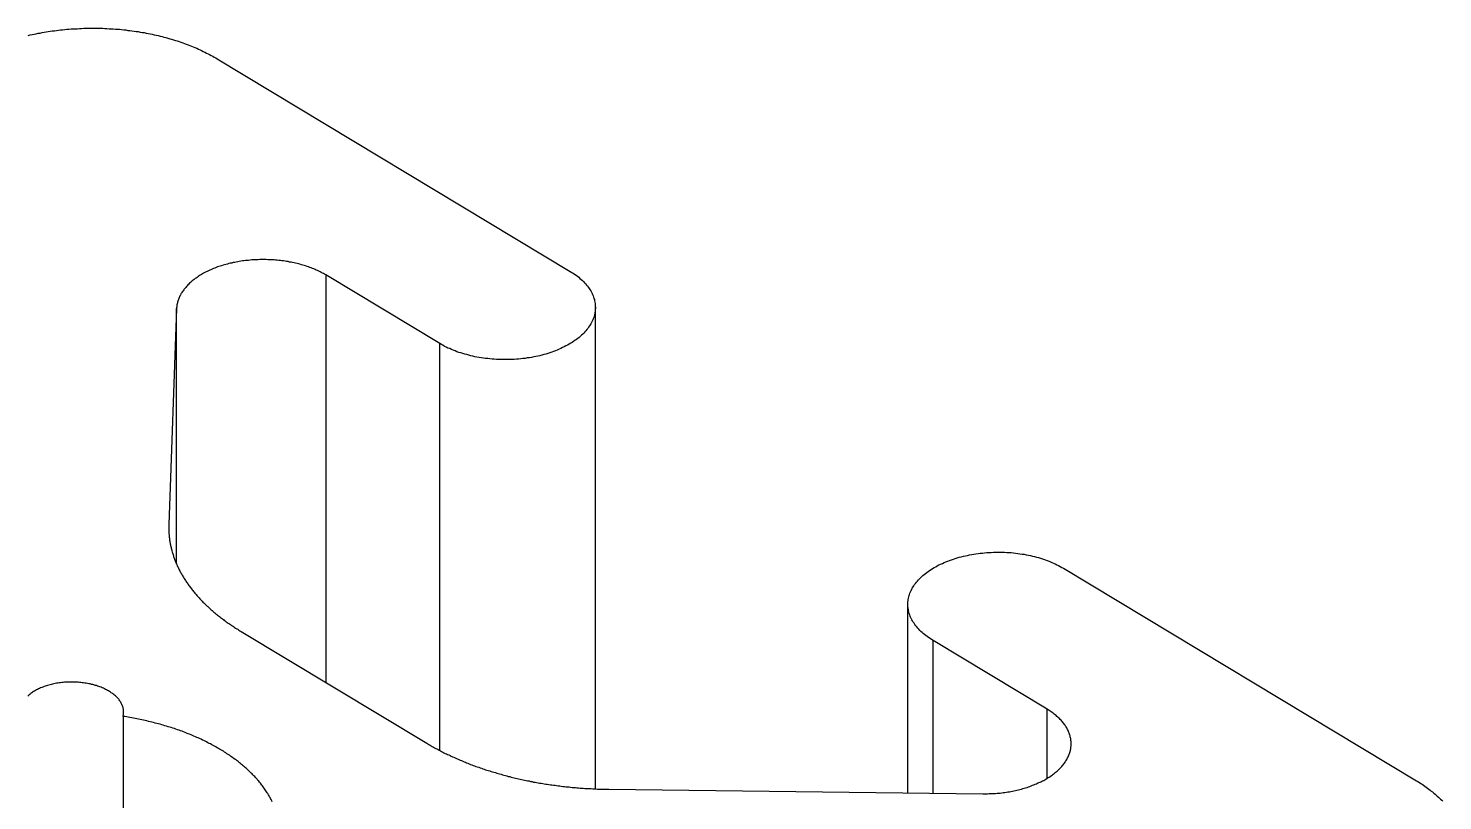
# Model space of a CAD drawing. Extents: x 2.5 to 24.6, y 0.9 to 36.2.
# Drawn here: x 16.164 to 16.845, y 20.943 to 21.315 of the extents above; entities that cross this region are included whole.
import ezdxf

# ---------------------------------------------------------------- set-up
doc = ezdxf.new("R2010")
doc.units = 0
doc.layers.get('0').update_dxf_attribs({"linetype": 'CONTINUOUS'})
doc.layers.add('RAILS', color=254, linetype='CONTINUOUS')

# ---------------------------------------------------------------- blocks, each defined once
blk = doc.blocks.new('A$C41153C96')
at = {"color": 0, "linetype": 'CONTINUOUS', "extrusion": (1e-16, 0.816497, 0.57735)}
for p, q in [((9.43186, 14.75449), (9.60179, 14.6522)), ((9.53901, 14.61743), (9.48412, 14.65047)), ((9.48412, 14.65047), (9.48412, 14.45433)), ((9.41232, 14.6343), (9.40857, 14.53035)), ((9.41232, 14.51123), (9.41232, 14.6343)), ((9.6139, 14.40307), (9.6139, 14.63481)), ((9.53901, 14.42155), (9.53901, 14.61743)), ((9.40857, 14.53035), (9.40857, 14.52734)), ((9.83922, 14.50928), (10.00916, 14.40699)), ((9.76433, 14.40116), (9.76433, 14.4919)), ((9.44333, 14.47889), (9.53269, 14.42509)), ((9.83132, 14.44147), (9.77644, 14.47451)), ((9.77644, 14.40102), (9.77644, 14.47451)), ((9.38654, 14.43802), (9.38654, 14.32381)), ((9.83132, 14.40814), (9.83132, 14.44147)), ((9.6203, 14.4029), (9.80035, 14.40073))]:
    blk.add_line(p, q, dxfattribs=at)
at = {"color": 0, "linetype": 'CONTINUOUS'}
for points in [[(9.34085, 14.7657, 0), (9.3418, 14.766, 0), (9.34275, 14.7662, 0), (9.3437, 14.7664, 0), (9.34466, 14.7666, 0), (9.34563, 14.7668, 0), (9.3466, 14.7669, 0), (9.34757, 14.7671, 0), (9.34854, 14.7673, 0), (9.34952, 14.7675, 0), (9.3505, 14.7676, 0), (9.35149, 14.7678, 0), (9.35248, 14.7679, 0), (9.35347, 14.768, 0), (9.35446, 14.7682, 0), (9.35546, 14.7683, 0), (9.35646, 14.7684, 0), (9.35746, 14.7685, 0), (9.35847, 14.7686, 0), (9.35947, 14.7687, 0), (9.36048, 14.7688, 0), (9.36149, 14.7689, 0), (9.3625, 14.7689, 0), (9.36351, 14.769, 0), (9.36453, 14.769, 0), (9.36554, 14.7691, 0), (9.36656, 14.7691, 0), (9.36758, 14.7692, 0), (9.36859, 14.7692, 0), (9.36961, 14.7692, 0), (9.37063, 14.7692, 0), (9.37165, 14.7692, 0), (9.37267, 14.7692, 0), (9.37368, 14.7692, 0), (9.3747, 14.7692, 0), (9.37572, 14.7692, 0), (9.37674, 14.7692, 0), (9.37775, 14.7691, 0), (9.37877, 14.7691, 0), (9.37978, 14.769, 0), (9.3808, 14.769, 0), (9.38181, 14.7689, 0), (9.38282, 14.7688, 0), (9.38383, 14.7687, 0), (9.38484, 14.7687, 0), (9.38584, 14.7686, 0), (9.38685, 14.7685, 0), (9.38785, 14.7684, 0), (9.38884, 14.7682, 0), (9.38984, 14.7681, 0), (9.39083, 14.768, 0), (9.39182, 14.7678, 0), (9.39281, 14.7677, 0), (9.3938, 14.7676, 0), (9.39478, 14.7674, 0), (9.39575, 14.7672, 0), (9.39673, 14.7671, 0), (9.3977, 14.7669, 0), (9.39867, 14.7667, 0), (9.39963, 14.7665, 0), (9.40059, 14.7663, 0), (9.40154, 14.7661, 0), (9.40249, 14.7659, 0), (9.40343, 14.7657, 0), (9.40437, 14.7654, 0), (9.40531, 14.7652, 0), (9.40624, 14.765, 0), (9.40716, 14.7647, 0), (9.40808, 14.7645, 0), (9.409, 14.7642, 0), (9.40991, 14.7639, 0), (9.41081, 14.7637, 0), (9.41171, 14.7634, 0), (9.4126, 14.7631, 0), (9.41348, 14.7628, 0), (9.41436, 14.7625, 0), (9.41523, 14.7622, 0), (9.4161, 14.7619, 0), (9.41696, 14.7616, 0), (9.41781, 14.7613, 0), (9.41866, 14.7609, 0), (9.4195, 14.7606, 0), (9.42033, 14.7603, 0), (9.42115, 14.7599, 0), (9.42197, 14.7596, 0), (9.42278, 14.7592, 0), (9.42358, 14.7588, 0), (9.42437, 14.7585, 0), (9.42516, 14.7581, 0), (9.42594, 14.7577, 0), (9.42671, 14.7573, 0), (9.42747, 14.7569, 0), (9.42822, 14.7566, 0), (9.42896, 14.7561, 0), (9.4297, 14.7557, 0), (9.43043, 14.7553, 0), (9.43115, 14.7549, 0), (9.43186, 14.7545, 0)], [(9.48412, 14.6505, 0), (9.48358, 14.6508, 0), (9.48304, 14.6511, 0), (9.48248, 14.6514, 0), (9.48192, 14.6517, 0), (9.48134, 14.652, 0), (9.48076, 14.6523, 0), (9.48016, 14.6526, 0), (9.47956, 14.6528, 0), (9.47895, 14.6531, 0), (9.47833, 14.6534, 0), (9.4777, 14.6536, 0), (9.47706, 14.6539, 0), (9.47642, 14.6541, 0), (9.47577, 14.6543, 0), (9.47511, 14.6546, 0), (9.47444, 14.6548, 0), (9.47377, 14.655, 0), (9.47309, 14.6552, 0), (9.47241, 14.6554, 0), (9.47171, 14.6556, 0), (9.47101, 14.6558, 0), (9.47031, 14.656, 0), (9.4696, 14.6561, 0), (9.46889, 14.6563, 0), (9.46817, 14.6565, 0), (9.46744, 14.6566, 0), (9.46671, 14.6567, 0), (9.46598, 14.6569, 0), (9.46524, 14.657, 0), (9.4645, 14.6571, 0), (9.46376, 14.6572, 0), (9.46301, 14.6573, 0), (9.46226, 14.6574, 0), (9.4615, 14.6575, 0), (9.46075, 14.6576, 0), (9.45999, 14.6576, 0), (9.45923, 14.6577, 0), (9.45846, 14.6577, 0), (9.4577, 14.6578, 0), (9.45693, 14.6578, 0), (9.45617, 14.6578, 0), (9.4554, 14.6579, 0), (9.45463, 14.6579, 0), (9.45387, 14.6579, 0), (9.4531, 14.6579, 0), (9.45233, 14.6579, 0), (9.45156, 14.6578, 0), (9.4508, 14.6578, 0), (9.45003, 14.6578, 0), (9.44927, 14.6577, 0), (9.44851, 14.6577, 0), (9.44775, 14.6576, 0), (9.44699, 14.6575, 0), (9.44623, 14.6575, 0), (9.44548, 14.6574, 0), (9.44473, 14.6573, 0), (9.44398, 14.6572, 0), (9.44324, 14.6571, 0), (9.4425, 14.6569, 0), (9.44176, 14.6568, 0), (9.44103, 14.6567, 0), (9.44031, 14.6565, 0), (9.43958, 14.6564, 0), (9.43886, 14.6562, 0), (9.43815, 14.6561, 0), (9.43744, 14.6559, 0), (9.43674, 14.6557, 0), (9.43605, 14.6555, 0), (9.43536, 14.6553, 0), (9.43467, 14.6551, 0), (9.434, 14.6549, 0), (9.43333, 14.6547, 0), (9.43266, 14.6545, 0), (9.43201, 14.6543, 0), (9.43136, 14.654, 0), (9.43072, 14.6538, 0), (9.43009, 14.6535, 0), (9.42946, 14.6533, 0), (9.42885, 14.653, 0), (9.42824, 14.6527, 0), (9.42764, 14.6525, 0), (9.42705, 14.6522, 0), (9.42647, 14.6519, 0), (9.4259, 14.6516, 0), (9.42533, 14.6513, 0), (9.42478, 14.651, 0), (9.42424, 14.6507, 0), (9.42371, 14.6503, 0), (9.42318, 14.65, 0), (9.42267, 14.6497, 0), (9.42217, 14.6493, 0), (9.42168, 14.649, 0), (9.4212, 14.6487, 0), (9.42073, 14.6483, 0), (9.42028, 14.648, 0), (9.41983, 14.6476, 0), (9.4194, 14.6472, 0), (9.41897, 14.6469, 0), (9.41856, 14.6465, 0), (9.41817, 14.6461, 0), (9.41778, 14.6457, 0), (9.41741, 14.6453, 0), (9.41704, 14.6449, 0), (9.41669, 14.6445, 0), (9.41636, 14.6441, 0), (9.41603, 14.6437, 0), (9.41572, 14.6433, 0), (9.41543, 14.6429, 0), (9.41514, 14.6425, 0), (9.41487, 14.6421, 0), (9.41461, 14.6417, 0), (9.41437, 14.6413, 0), (9.41414, 14.6408, 0), (9.41392, 14.6404, 0), (9.41371, 14.64, 0), (9.41352, 14.6396, 0), (9.41335, 14.6391, 0), (9.41318, 14.6387, 0), (9.41303, 14.6383, 0), (9.4129, 14.6378, 0), (9.41278, 14.6374, 0), (9.41267, 14.637, 0), (9.41258, 14.6365, 0), (9.4125, 14.6361, 0), (9.41243, 14.6356, 0), (9.41238, 14.6352, 0), (9.41234, 14.6347, 0), (9.41232, 14.6343, 0)], [(9.60179, 14.6522, 0), (9.60252, 14.6517, 0), (9.60323, 14.6513, 0), (9.60392, 14.6508, 0), (9.60459, 14.6503, 0), (9.60524, 14.6499, 0), (9.60587, 14.6494, 0), (9.60648, 14.6488, 0), (9.60707, 14.6483, 0), (9.60763, 14.6478, 0), (9.60817, 14.6473, 0), (9.60869, 14.6467, 0), (9.60918, 14.6462, 0), (9.60965, 14.6456, 0), (9.6101, 14.6451, 0), (9.61053, 14.6445, 0), (9.61093, 14.6439, 0), (9.6113, 14.6434, 0), (9.61165, 14.6428, 0), (9.61198, 14.6422, 0), (9.61228, 14.6416, 0), (9.61256, 14.641, 0), (9.61281, 14.6404, 0), (9.61303, 14.6398, 0), (9.61323, 14.6392, 0), (9.61341, 14.6386, 0), (9.61355, 14.638, 0), (9.61367, 14.6374, 0), (9.61377, 14.6368, 0), (9.61384, 14.6361, 0), (9.61388, 14.6355, 0), (9.6139, 14.6349, 0), (9.61389, 14.6343, 0), (9.61386, 14.6337, 0), (9.61379, 14.6331, 0), (9.61371, 14.6324, 0), (9.61359, 14.6318, 0), (9.61345, 14.6312, 0), (9.61329, 14.6306, 0), (9.6131, 14.63, 0), (9.61288, 14.6294, 0), (9.61264, 14.6288, 0), (9.61237, 14.6282, 0), (9.61207, 14.6276, 0), (9.61176, 14.627, 0), (9.61141, 14.6264, 0), (9.61104, 14.6259, 0), (9.61065, 14.6253, 0), (9.61023, 14.6247, 0), (9.60979, 14.6242, 0), (9.60933, 14.6236, 0), (9.60884, 14.6231, 0), (9.60833, 14.6225, 0), (9.60779, 14.622, 0), (9.60724, 14.6215, 0), (9.60666, 14.6209, 0), (9.60606, 14.6204, 0), (9.60544, 14.6199, 0), (9.60479, 14.6194, 0), (9.60413, 14.619, 0), (9.60344, 14.6185, 0), (9.60274, 14.618, 0), (9.60202, 14.6176, 0), (9.60127, 14.6171, 0), (9.60051, 14.6167, 0), (9.59973, 14.6163, 0), (9.59894, 14.6159, 0), (9.59812, 14.6155, 0), (9.59729, 14.6151, 0), (9.59644, 14.6147, 0), (9.59558, 14.6143, 0), (9.5947, 14.614, 0), (9.59381, 14.6136, 0), (9.5929, 14.6133, 0), (9.59198, 14.613, 0), (9.59105, 14.6127, 0), (9.5901, 14.6124, 0), (9.58914, 14.6122, 0), (9.58818, 14.6119, 0), (9.5872, 14.6116, 0), (9.58621, 14.6114, 0), (9.58521, 14.6112, 0), (9.5842, 14.611, 0), (9.58318, 14.6108, 0), (9.58216, 14.6106, 0), (9.58113, 14.6105, 0), (9.58009, 14.6103, 0), (9.57904, 14.6102, 0), (9.578, 14.6101, 0), (9.57694, 14.61, 0), (9.57589, 14.6099, 0), (9.57482, 14.6098, 0), (9.57376, 14.6098, 0), (9.5727, 14.6097, 0), (9.57163, 14.6097, 0), (9.57056, 14.6097, 0), (9.56949, 14.6097, 0), (9.56843, 14.6097, 0), (9.56736, 14.6098, 0), (9.5663, 14.6098, 0), (9.56524, 14.6099, 0), (9.56418, 14.61, 0), (9.56312, 14.6101, 0), (9.56207, 14.6102, 0), (9.56103, 14.6103, 0), (9.55999, 14.6104, 0), (9.55895, 14.6106, 0), (9.55793, 14.6108, 0), (9.55691, 14.6109, 0), (9.5559, 14.6111, 0), (9.5549, 14.6113, 0), (9.5539, 14.6116, 0), (9.55292, 14.6118, 0), (9.55195, 14.6121, 0), (9.55099, 14.6123, 0), (9.55004, 14.6126, 0), (9.5491, 14.6129, 0), (9.54818, 14.6132, 0), (9.54726, 14.6135, 0), (9.54637, 14.6139, 0), (9.54548, 14.6142, 0), (9.54462, 14.6146, 0), (9.54377, 14.615, 0), (9.54293, 14.6153, 0), (9.54211, 14.6157, 0), (9.54131, 14.6161, 0), (9.54052, 14.6166, 0), (9.53976, 14.617, 0), (9.53901, 14.6174, 0)], [(9.40857, 14.5303, 0), (9.40855, 14.5299, 0), (9.40854, 14.5295, 0), (9.40854, 14.529, 0), (9.40854, 14.5286, 0), (9.40854, 14.5281, 0), (9.40855, 14.5277, 0), (9.40857, 14.5272, 0), (9.40859, 14.5268, 0), (9.40861, 14.5264, 0), (9.40864, 14.5259, 0), (9.40867, 14.5255, 0), (9.40871, 14.525, 0), (9.40876, 14.5246, 0), (9.4088, 14.5242, 0), (9.40886, 14.5237, 0), (9.40891, 14.5233, 0), (9.40897, 14.5228, 0), (9.40904, 14.5224, 0), (9.40911, 14.5219, 0), (9.40919, 14.5215, 0), (9.40927, 14.5211, 0), (9.40935, 14.5206, 0), (9.40944, 14.5202, 0), (9.40954, 14.5197, 0), (9.40964, 14.5193, 0), (9.40974, 14.5189, 0), (9.40985, 14.5184, 0), (9.40996, 14.518, 0), (9.41008, 14.5176, 0), (9.4102, 14.5171, 0), (9.41033, 14.5167, 0), (9.41046, 14.5162, 0), (9.41059, 14.5158, 0), (9.41074, 14.5154, 0), (9.41088, 14.5149, 0), (9.41103, 14.5145, 0), (9.41119, 14.5141, 0), (9.41135, 14.5136, 0), (9.41151, 14.5132, 0), (9.41168, 14.5128, 0), (9.41185, 14.5123, 0), (9.41203, 14.5119, 0), (9.41221, 14.5115, 0), (9.4124, 14.511, 0), (9.41259, 14.5106, 0), (9.41279, 14.5102, 0), (9.41299, 14.5098, 0), (9.41319, 14.5093, 0), (9.4134, 14.5089, 0), (9.41361, 14.5085, 0), (9.41383, 14.5081, 0), (9.41406, 14.5076, 0), (9.41428, 14.5072, 0), (9.41452, 14.5068, 0), (9.41475, 14.5064, 0), (9.41499, 14.506, 0), (9.41524, 14.5055, 0), (9.41549, 14.5051, 0), (9.41574, 14.5047, 0), (9.416, 14.5043, 0), (9.41627, 14.5039, 0), (9.41653, 14.5034, 0), (9.41681, 14.503, 0), (9.41708, 14.5026, 0), (9.41736, 14.5022, 0), (9.41765, 14.5018, 0), (9.41794, 14.5014, 0), (9.41823, 14.501, 0), (9.41853, 14.5006, 0), (9.41883, 14.5002, 0), (9.41914, 14.4998, 0), (9.41945, 14.4994, 0), (9.41977, 14.4989, 0), (9.42009, 14.4985, 0), (9.42041, 14.4981, 0), (9.42074, 14.4977, 0), (9.42107, 14.4973, 0), (9.42141, 14.4969, 0), (9.42175, 14.4966, 0), (9.42209, 14.4962, 0), (9.42244, 14.4958, 0), (9.4228, 14.4954, 0), (9.42316, 14.495, 0), (9.42352, 14.4946, 0), (9.42388, 14.4942, 0), (9.42425, 14.4938, 0), (9.42463, 14.4934, 0), (9.42501, 14.493, 0), (9.42539, 14.4927, 0), (9.42578, 14.4923, 0), (9.42617, 14.4919, 0), (9.42656, 14.4915, 0), (9.42696, 14.4911, 0), (9.42736, 14.4908, 0), (9.42777, 14.4904, 0), (9.42818, 14.49, 0), (9.42859, 14.4896, 0), (9.42901, 14.4893, 0), (9.42944, 14.4889, 0), (9.42986, 14.4885, 0), (9.43029, 14.4882, 0), (9.43073, 14.4878, 0), (9.43117, 14.4874, 0), (9.43161, 14.4871, 0), (9.43205, 14.4867, 0), (9.4325, 14.4864, 0), (9.43296, 14.486, 0), (9.43341, 14.4856, 0), (9.43387, 14.4853, 0), (9.43434, 14.4849, 0), (9.43481, 14.4846, 0), (9.43528, 14.4842, 0), (9.43576, 14.4839, 0), (9.43624, 14.4835, 0), (9.43672, 14.4832, 0), (9.43721, 14.4829, 0), (9.4377, 14.4825, 0), (9.43819, 14.4822, 0), (9.43869, 14.4818, 0), (9.43919, 14.4815, 0), (9.43969, 14.4812, 0), (9.4402, 14.4808, 0), (9.44072, 14.4805, 0), (9.44123, 14.4802, 0), (9.44175, 14.4799, 0), (9.44227, 14.4795, 0), (9.4428, 14.4792, 0), (9.44333, 14.4789, 0)], [(9.77644, 14.4745, 0), (9.77571, 14.475, 0), (9.775, 14.4754, 0), (9.77431, 14.4759, 0), (9.77364, 14.4764, 0), (9.77299, 14.4769, 0), (9.77236, 14.4774, 0), (9.77175, 14.4779, 0), (9.77117, 14.4784, 0), (9.7706, 14.4789, 0), (9.77006, 14.4794, 0), (9.76954, 14.48, 0), (9.76905, 14.4805, 0), (9.76858, 14.4811, 0), (9.76813, 14.4816, 0), (9.7677, 14.4822, 0), (9.7673, 14.4828, 0), (9.76693, 14.4833, 0), (9.76658, 14.4839, 0), (9.76625, 14.4845, 0), (9.76595, 14.4851, 0), (9.76567, 14.4857, 0), (9.76542, 14.4863, 0), (9.7652, 14.4869, 0), (9.765, 14.4875, 0), (9.76483, 14.4881, 0), (9.76468, 14.4887, 0), (9.76456, 14.4893, 0), (9.76446, 14.49, 0), (9.76439, 14.4906, 0), (9.76435, 14.4912, 0), (9.76433, 14.4918, 0), (9.76434, 14.4924, 0), (9.76438, 14.493, 0), (9.76444, 14.4937, 0), (9.76452, 14.4943, 0), (9.76464, 14.4949, 0), (9.76478, 14.4955, 0), (9.76494, 14.4961, 0), (9.76514, 14.4967, 0), (9.76535, 14.4973, 0), (9.7656, 14.4979, 0), (9.76586, 14.4985, 0), (9.76616, 14.4991, 0), (9.76648, 14.4997, 0), (9.76682, 14.5003, 0), (9.76719, 14.5008, 0), (9.76758, 14.5014, 0), (9.768, 14.502, 0), (9.76844, 14.5026, 0), (9.7689, 14.5031, 0), (9.76939, 14.5037, 0), (9.7699, 14.5042, 0), (9.77044, 14.5047, 0), (9.77099, 14.5053, 0), (9.77157, 14.5058, 0), (9.77217, 14.5063, 0), (9.7728, 14.5068, 0), (9.77344, 14.5073, 0), (9.7741, 14.5078, 0), (9.77479, 14.5082, 0), (9.77549, 14.5087, 0), (9.77621, 14.5091, 0), (9.77696, 14.5096, 0), (9.77772, 14.51, 0), (9.7785, 14.5104, 0), (9.7793, 14.5109, 0), (9.78011, 14.5113, 0), (9.78094, 14.5116, 0), (9.78179, 14.512, 0), (9.78265, 14.5124, 0), (9.78353, 14.5127, 0), (9.78442, 14.5131, 0), (9.78533, 14.5134, 0), (9.78625, 14.5137, 0), (9.78718, 14.514, 0), (9.78813, 14.5143, 0), (9.78909, 14.5146, 0), (9.79006, 14.5148, 0), (9.79104, 14.5151, 0), (9.79202, 14.5153, 0), (9.79302, 14.5155, 0), (9.79403, 14.5157, 0), (9.79505, 14.5159, 0), (9.79607, 14.5161, 0), (9.7971, 14.5162, 0), (9.79814, 14.5164, 0), (9.79919, 14.5165, 0), (9.80023, 14.5166, 0), (9.80129, 14.5167, 0), (9.80235, 14.5168, 0), (9.80341, 14.5169, 0), (9.80447, 14.5169, 0), (9.80554, 14.517, 0), (9.8066, 14.517, 0), (9.80767, 14.517, 0), (9.80874, 14.517, 0), (9.8098, 14.517, 0), (9.81087, 14.517, 0), (9.81193, 14.5169, 0), (9.813, 14.5168, 0), (9.81405, 14.5168, 0), (9.81511, 14.5167, 0), (9.81616, 14.5165, 0), (9.8172, 14.5164, 0), (9.81824, 14.5163, 0), (9.81928, 14.5161, 0), (9.8203, 14.516, 0), (9.82132, 14.5158, 0), (9.82233, 14.5156, 0), (9.82334, 14.5154, 0), (9.82433, 14.5151, 0), (9.82531, 14.5149, 0), (9.82628, 14.5146, 0), (9.82724, 14.5144, 0), (9.82819, 14.5141, 0), (9.82913, 14.5138, 0), (9.83006, 14.5135, 0), (9.83097, 14.5132, 0), (9.83186, 14.5128, 0), (9.83275, 14.5125, 0), (9.83361, 14.5121, 0), (9.83447, 14.5118, 0), (9.8353, 14.5114, 0), (9.83612, 14.511, 0), (9.83692, 14.5106, 0), (9.83771, 14.5102, 0), (9.83848, 14.5097, 0), (9.83922, 14.5093, 0)], [(9.38654, 14.438, 0), (9.38663, 14.4384, 0), (9.3867, 14.4388, 0), (9.38675, 14.4392, 0), (9.38678, 14.4395, 0), (9.3868, 14.4399, 0), (9.3868, 14.4403, 0), (9.38678, 14.4407, 0), (9.38674, 14.4411, 0), (9.38669, 14.4415, 0), (9.38662, 14.4418, 0), (9.38653, 14.4422, 0), (9.38642, 14.4426, 0), (9.3863, 14.443, 0), (9.38616, 14.4433, 0), (9.386, 14.4437, 0), (9.38583, 14.4441, 0), (9.38563, 14.4444, 0), (9.38543, 14.4448, 0), (9.3852, 14.4452, 0), (9.38496, 14.4455, 0), (9.3847, 14.4459, 0), (9.38443, 14.4462, 0), (9.38414, 14.4466, 0), (9.38384, 14.4469, 0), (9.38352, 14.4472, 0), (9.38318, 14.4476, 0), (9.38283, 14.4479, 0), (9.38247, 14.4482, 0), (9.38209, 14.4485, 0), (9.38169, 14.4488, 0), (9.38129, 14.4491, 0), (9.38087, 14.4494, 0), (9.38043, 14.4497, 0), (9.37998, 14.45, 0), (9.37952, 14.4503, 0), (9.37905, 14.4505, 0), (9.37857, 14.4508, 0), (9.37807, 14.451, 0), (9.37756, 14.4513, 0), (9.37704, 14.4515, 0), (9.37651, 14.4518, 0), (9.37597, 14.452, 0), (9.37542, 14.4522, 0), (9.37487, 14.4524, 0), (9.3743, 14.4526, 0), (9.37372, 14.4528, 0), (9.37313, 14.4529, 0), (9.37254, 14.4531, 0), (9.37194, 14.4533, 0), (9.37133, 14.4534, 0), (9.37072, 14.4536, 0), (9.3701, 14.4537, 0), (9.36947, 14.4538, 0), (9.36884, 14.4539, 0), (9.3682, 14.454, 0), (9.36756, 14.4541, 0), (9.36691, 14.4542, 0), (9.36626, 14.4543, 0), (9.36561, 14.4543, 0), (9.36496, 14.4544, 0), (9.3643, 14.4544, 0), (9.36364, 14.4545, 0), (9.36298, 14.4545, 0), (9.36232, 14.4545, 0), (9.36166, 14.4545, 0), (9.361, 14.4545, 0), (9.36034, 14.4545, 0), (9.35968, 14.4545, 0), (9.35902, 14.4544, 0), (9.35836, 14.4544, 0), (9.35771, 14.4543, 0), (9.35706, 14.4543, 0), (9.35641, 14.4542, 0), (9.35577, 14.4541, 0), (9.35513, 14.454, 0), (9.35449, 14.4539, 0), (9.35386, 14.4538, 0), (9.35324, 14.4536, 0), (9.35262, 14.4535, 0), (9.35201, 14.4534, 0), (9.3514, 14.4532, 0), (9.35081, 14.453, 0), (9.35022, 14.4529, 0), (9.34963, 14.4527, 0), (9.34906, 14.4525, 0), (9.3485, 14.4523, 0), (9.34794, 14.4521, 0), (9.3474, 14.4519, 0), (9.34686, 14.4517, 0), (9.34633, 14.4514, 0), (9.34582, 14.4512, 0), (9.34532, 14.4509, 0), (9.34483, 14.4507, 0), (9.34435, 14.4504, 0), (9.34388, 14.4501, 0), (9.34342, 14.4499, 0), (9.34298, 14.4496, 0), (9.34255, 14.4493, 0), (9.34214, 14.449, 0), (9.34174, 14.4487, 0), (9.34135, 14.4484, 0), (9.34098, 14.4481, 0), (9.34062, 14.4477, 0)], [(9.45833, 14.3969, 0), (9.45809, 14.3974, 0), (9.45785, 14.3979, 0), (9.45759, 14.3984, 0), (9.45733, 14.3989, 0), (9.45707, 14.3993, 0), (9.45679, 14.3998, 0), (9.45651, 14.4003, 0), (9.45623, 14.4008, 0), (9.45593, 14.4012, 0), (9.45563, 14.4017, 0), (9.45533, 14.4022, 0), (9.45501, 14.4026, 0), (9.45469, 14.4031, 0), (9.45436, 14.4036, 0), (9.45403, 14.404, 0), (9.45368, 14.4045, 0), (9.45334, 14.4049, 0), (9.45298, 14.4054, 0), (9.45262, 14.4059, 0), (9.45225, 14.4063, 0), (9.45188, 14.4068, 0), (9.45149, 14.4072, 0), (9.45111, 14.4077, 0), (9.45071, 14.4081, 0), (9.45031, 14.4085, 0), (9.4499, 14.409, 0), (9.44949, 14.4094, 0), (9.44907, 14.4099, 0), (9.44864, 14.4103, 0), (9.44821, 14.4107, 0), (9.44777, 14.4112, 0), (9.44732, 14.4116, 0), (9.44687, 14.412, 0), (9.44641, 14.4124, 0), (9.44595, 14.4129, 0), (9.44548, 14.4133, 0), (9.445, 14.4137, 0), (9.44452, 14.4141, 0), (9.44403, 14.4145, 0), (9.44353, 14.4149, 0), (9.44303, 14.4153, 0), (9.44253, 14.4157, 0), (9.44201, 14.4162, 0), (9.44149, 14.4166, 0), (9.44097, 14.417, 0), (9.44044, 14.4173, 0), (9.4399, 14.4177, 0), (9.43936, 14.4181, 0), (9.43881, 14.4185, 0), (9.43826, 14.4189, 0), (9.4377, 14.4193, 0), (9.43714, 14.4197, 0), (9.43657, 14.42, 0), (9.43599, 14.4204, 0), (9.43541, 14.4208, 0), (9.43483, 14.4212, 0), (9.43423, 14.4215, 0), (9.43364, 14.4219, 0), (9.43303, 14.4222, 0), (9.43243, 14.4226, 0), (9.43181, 14.4229, 0), (9.4312, 14.4233, 0), (9.43057, 14.4236, 0), (9.42995, 14.424, 0), (9.42931, 14.4243, 0), (9.42867, 14.4247, 0), (9.42803, 14.425, 0), (9.42738, 14.4253, 0), (9.42673, 14.4257, 0), (9.42607, 14.426, 0), (9.42541, 14.4263, 0), (9.42474, 14.4266, 0), (9.42407, 14.427, 0), (9.4234, 14.4273, 0), (9.42272, 14.4276, 0), (9.42203, 14.4279, 0), (9.42134, 14.4282, 0), (9.42065, 14.4285, 0), (9.41995, 14.4288, 0), (9.41925, 14.4291, 0), (9.41854, 14.4294, 0), (9.41783, 14.4296, 0), (9.41711, 14.4299, 0), (9.41639, 14.4302, 0), (9.41567, 14.4305, 0), (9.41494, 14.4308, 0), (9.41421, 14.431, 0), (9.41347, 14.4313, 0), (9.41274, 14.4315, 0), (9.41199, 14.4318, 0), (9.41125, 14.4321, 0), (9.4105, 14.4323, 0), (9.40974, 14.4326, 0), (9.40898, 14.4328, 0), (9.40822, 14.433, 0), (9.40746, 14.4333, 0), (9.40669, 14.4335, 0), (9.40592, 14.4337, 0), (9.40514, 14.4339, 0), (9.40437, 14.4342, 0), (9.40358, 14.4344, 0), (9.4028, 14.4346, 0), (9.40201, 14.4348, 0), (9.40122, 14.435, 0), (9.40043, 14.4352, 0), (9.39963, 14.4354, 0), (9.39883, 14.4356, 0), (9.39803, 14.4358, 0), (9.39723, 14.436, 0), (9.39642, 14.4362, 0), (9.39561, 14.4363, 0), (9.3948, 14.4365, 0), (9.39398, 14.4367, 0), (9.39317, 14.4368, 0), (9.39235, 14.437, 0), (9.39152, 14.4372, 0), (9.3907, 14.4373, 0), (9.38987, 14.4375, 0), (9.38904, 14.4376, 0), (9.38821, 14.4378, 0), (9.38738, 14.4379, 0), (9.38654, 14.438, 0)], [(9.80035, 14.4007, 0), (9.80112, 14.4007, 0), (9.80189, 14.4007, 0), (9.80266, 14.4007, 0), (9.80342, 14.4008, 0), (9.80419, 14.4008, 0), (9.80495, 14.4008, 0), (9.80572, 14.4009, 0), (9.80648, 14.4009, 0), (9.80724, 14.401, 0), (9.808, 14.401, 0), (9.80876, 14.4011, 0), (9.80951, 14.4012, 0), (9.81026, 14.4013, 0), (9.81101, 14.4014, 0), (9.81175, 14.4015, 0), (9.81249, 14.4016, 0), (9.81323, 14.4017, 0), (9.81397, 14.4019, 0), (9.81469, 14.402, 0), (9.81542, 14.4022, 0), (9.81614, 14.4023, 0), (9.81685, 14.4025, 0), (9.81756, 14.4026, 0), (9.81827, 14.4028, 0), (9.81896, 14.403, 0), (9.81965, 14.4032, 0), (9.82034, 14.4034, 0), (9.82102, 14.4036, 0), (9.82169, 14.4038, 0), (9.82236, 14.404, 0), (9.82302, 14.4043, 0), (9.82367, 14.4045, 0), (9.82431, 14.4048, 0), (9.82495, 14.405, 0), (9.82557, 14.4053, 0), (9.82619, 14.4055, 0), (9.8268, 14.4058, 0), (9.8274, 14.4061, 0), (9.828, 14.4063, 0), (9.82858, 14.4066, 0), (9.82916, 14.4069, 0), (9.82972, 14.4072, 0), (9.83028, 14.4075, 0), (9.83082, 14.4078, 0), (9.83136, 14.4082, 0), (9.83189, 14.4085, 0), (9.8324, 14.4088, 0), (9.8329, 14.4091, 0), (9.8334, 14.4095, 0), (9.83388, 14.4098, 0), (9.83435, 14.4102, 0), (9.83481, 14.4105, 0), (9.83526, 14.4109, 0), (9.8357, 14.4113, 0), (9.83613, 14.4116, 0), (9.83654, 14.412, 0), (9.83694, 14.4124, 0), (9.83733, 14.4128, 0), (9.83771, 14.4131, 0), (9.83808, 14.4135, 0), (9.83843, 14.4139, 0), (9.83877, 14.4143, 0), (9.8391, 14.4147, 0), (9.83942, 14.4151, 0), (9.83972, 14.4155, 0), (9.84001, 14.4159, 0), (9.84028, 14.4164, 0), (9.84054, 14.4168, 0), (9.84079, 14.4172, 0), (9.84103, 14.4176, 0), (9.84125, 14.418, 0), (9.84146, 14.4185, 0), (9.84166, 14.4189, 0), (9.84184, 14.4193, 0), (9.84201, 14.4198, 0), (9.84216, 14.4202, 0), (9.8423, 14.4206, 0), (9.84243, 14.4211, 0), (9.84254, 14.4215, 0), (9.84264, 14.4219, 0), (9.84272, 14.4224, 0), (9.84279, 14.4228, 0), (9.84285, 14.4233, 0), (9.84289, 14.4237, 0), (9.84292, 14.4242, 0), (9.84293, 14.4246, 0), (9.84293, 14.425, 0), (9.84291, 14.4255, 0), (9.84289, 14.4259, 0), (9.84284, 14.4264, 0), (9.84279, 14.4268, 0), (9.84271, 14.4273, 0), (9.84263, 14.4277, 0), (9.84253, 14.4281, 0), (9.84242, 14.4286, 0), (9.84229, 14.429, 0), (9.84215, 14.4294, 0), (9.84199, 14.4299, 0), (9.84183, 14.4303, 0), (9.84164, 14.4307, 0), (9.84145, 14.4312, 0), (9.84124, 14.4316, 0), (9.84101, 14.432, 0), (9.84078, 14.4324, 0), (9.84053, 14.4329, 0), (9.84026, 14.4333, 0), (9.83999, 14.4337, 0), (9.8397, 14.4341, 0), (9.83939, 14.4345, 0), (9.83908, 14.4349, 0), (9.83875, 14.4353, 0), (9.83841, 14.4357, 0), (9.83805, 14.4361, 0), (9.83769, 14.4365, 0), (9.83731, 14.4369, 0), (9.83692, 14.4373, 0), (9.83651, 14.4376, 0), (9.8361, 14.438, 0), (9.83567, 14.4384, 0), (9.83523, 14.4387, 0), (9.83478, 14.4391, 0), (9.83432, 14.4395, 0), (9.83385, 14.4398, 0), (9.83337, 14.4402, 0), (9.83287, 14.4405, 0), (9.83237, 14.4408, 0), (9.83185, 14.4412, 0), (9.83132, 14.4415, 0)], [(9.53269, 14.4251, 0), (9.53323, 14.4248, 0), (9.53376, 14.4245, 0), (9.5343, 14.4241, 0), (9.53484, 14.4238, 0), (9.53539, 14.4235, 0), (9.53594, 14.4232, 0), (9.53649, 14.4229, 0), (9.53705, 14.4226, 0), (9.53761, 14.4223, 0), (9.53817, 14.422, 0), (9.53873, 14.4217, 0), (9.5393, 14.4214, 0), (9.53987, 14.4211, 0), (9.54045, 14.4208, 0), (9.54103, 14.4205, 0), (9.54161, 14.4202, 0), (9.54219, 14.4199, 0), (9.54278, 14.4197, 0), (9.54337, 14.4194, 0), (9.54396, 14.4191, 0), (9.54456, 14.4188, 0), (9.54516, 14.4185, 0), (9.54576, 14.4183, 0), (9.54637, 14.418, 0), (9.54697, 14.4177, 0), (9.54758, 14.4175, 0), (9.5482, 14.4172, 0), (9.54881, 14.4169, 0), (9.54943, 14.4167, 0), (9.55005, 14.4164, 0), (9.55068, 14.4161, 0), (9.55131, 14.4159, 0), (9.55194, 14.4156, 0), (9.55257, 14.4154, 0), (9.5532, 14.4151, 0), (9.55384, 14.4149, 0), (9.55448, 14.4147, 0), (9.55513, 14.4144, 0), (9.55577, 14.4142, 0), (9.55642, 14.4139, 0), (9.55707, 14.4137, 0), (9.55772, 14.4135, 0), (9.55838, 14.4132, 0), (9.55904, 14.413, 0), (9.5597, 14.4128, 0), (9.56036, 14.4126, 0), (9.56103, 14.4123, 0), (9.56169, 14.4121, 0), (9.56236, 14.4119, 0), (9.56304, 14.4117, 0), (9.56371, 14.4115, 0), (9.56439, 14.4113, 0), (9.56507, 14.4111, 0), (9.56575, 14.4109, 0), (9.56643, 14.4107, 0), (9.56712, 14.4105, 0), (9.5678, 14.4103, 0), (9.56849, 14.4101, 0), (9.56918, 14.4099, 0), (9.56988, 14.4097, 0), (9.57057, 14.4095, 0), (9.57127, 14.4093, 0), (9.57197, 14.4091, 0), (9.57267, 14.409, 0), (9.57338, 14.4088, 0), (9.57408, 14.4086, 0), (9.57479, 14.4084, 0), (9.5755, 14.4083, 0), (9.57621, 14.4081, 0), (9.57692, 14.4079, 0), (9.57763, 14.4078, 0), (9.57835, 14.4076, 0), (9.57907, 14.4075, 0), (9.57979, 14.4073, 0), (9.58051, 14.4072, 0), (9.58123, 14.407, 0), (9.58195, 14.4069, 0), (9.58268, 14.4067, 0), (9.5834, 14.4066, 0), (9.58413, 14.4064, 0), (9.58486, 14.4063, 0), (9.58559, 14.4062, 0), (9.58633, 14.406, 0), (9.58706, 14.4059, 0), (9.5878, 14.4058, 0), (9.58853, 14.4057, 0), (9.58927, 14.4055, 0), (9.59001, 14.4054, 0), (9.59075, 14.4053, 0), (9.59149, 14.4052, 0), (9.59224, 14.4051, 0), (9.59298, 14.405, 0), (9.59373, 14.4049, 0), (9.59447, 14.4048, 0), (9.59522, 14.4047, 0), (9.59597, 14.4046, 0), (9.59672, 14.4045, 0), (9.59747, 14.4044, 0), (9.59822, 14.4043, 0), (9.59897, 14.4042, 0), (9.59972, 14.4041, 0), (9.60048, 14.4041, 0), (9.60123, 14.404, 0), (9.60199, 14.4039, 0), (9.60275, 14.4038, 0), (9.6035, 14.4038, 0), (9.60426, 14.4037, 0), (9.60502, 14.4036, 0), (9.60578, 14.4036, 0), (9.60654, 14.4035, 0), (9.6073, 14.4034, 0), (9.60806, 14.4034, 0), (9.60882, 14.4033, 0), (9.60959, 14.4033, 0), (9.61035, 14.4032, 0), (9.61111, 14.4032, 0), (9.61188, 14.4032, 0), (9.61264, 14.4031, 0), (9.6134, 14.4031, 0), (9.61417, 14.4031, 0), (9.61493, 14.403, 0), (9.6157, 14.403, 0), (9.61647, 14.403, 0), (9.61723, 14.403, 0), (9.618, 14.4029, 0), (9.61877, 14.4029, 0), (9.61953, 14.4029, 0), (9.6203, 14.4029, 0)], [(10.0092, 14.407, 0), (10.0099, 14.4066, 0), (10.0106, 14.4061, 0), (10.0112, 14.4057, 0), (10.0119, 14.4053, 0), (10.0126, 14.4048, 0), (10.0132, 14.4044, 0), (10.0139, 14.4039, 0), (10.0145, 14.4034, 0), (10.0151, 14.403, 0), (10.0157, 14.4025, 0), (10.0163, 14.402, 0), (10.0169, 14.4016, 0), (10.0175, 14.4011, 0), (10.0181, 14.4006, 0), (10.0187, 14.4001, 0), (10.0192, 14.3996, 0), (10.0198, 14.3991, 0), (10.0203, 14.3986, 0), (10.0208, 14.3981, 0), (10.0213, 14.3976, 0), (10.0218, 14.3971, 0)]]:
    blk.add_polyline3d(points, dxfattribs=at)

msp = doc.modelspace()

# ---------------------------------------------------------------- block references
at = {"layer": 'RAILS'}
msp.add_blockref('A$C41153C96', (6.82315, 6.54603), dxfattribs=at)

doc.saveas('drawing.dxf')
